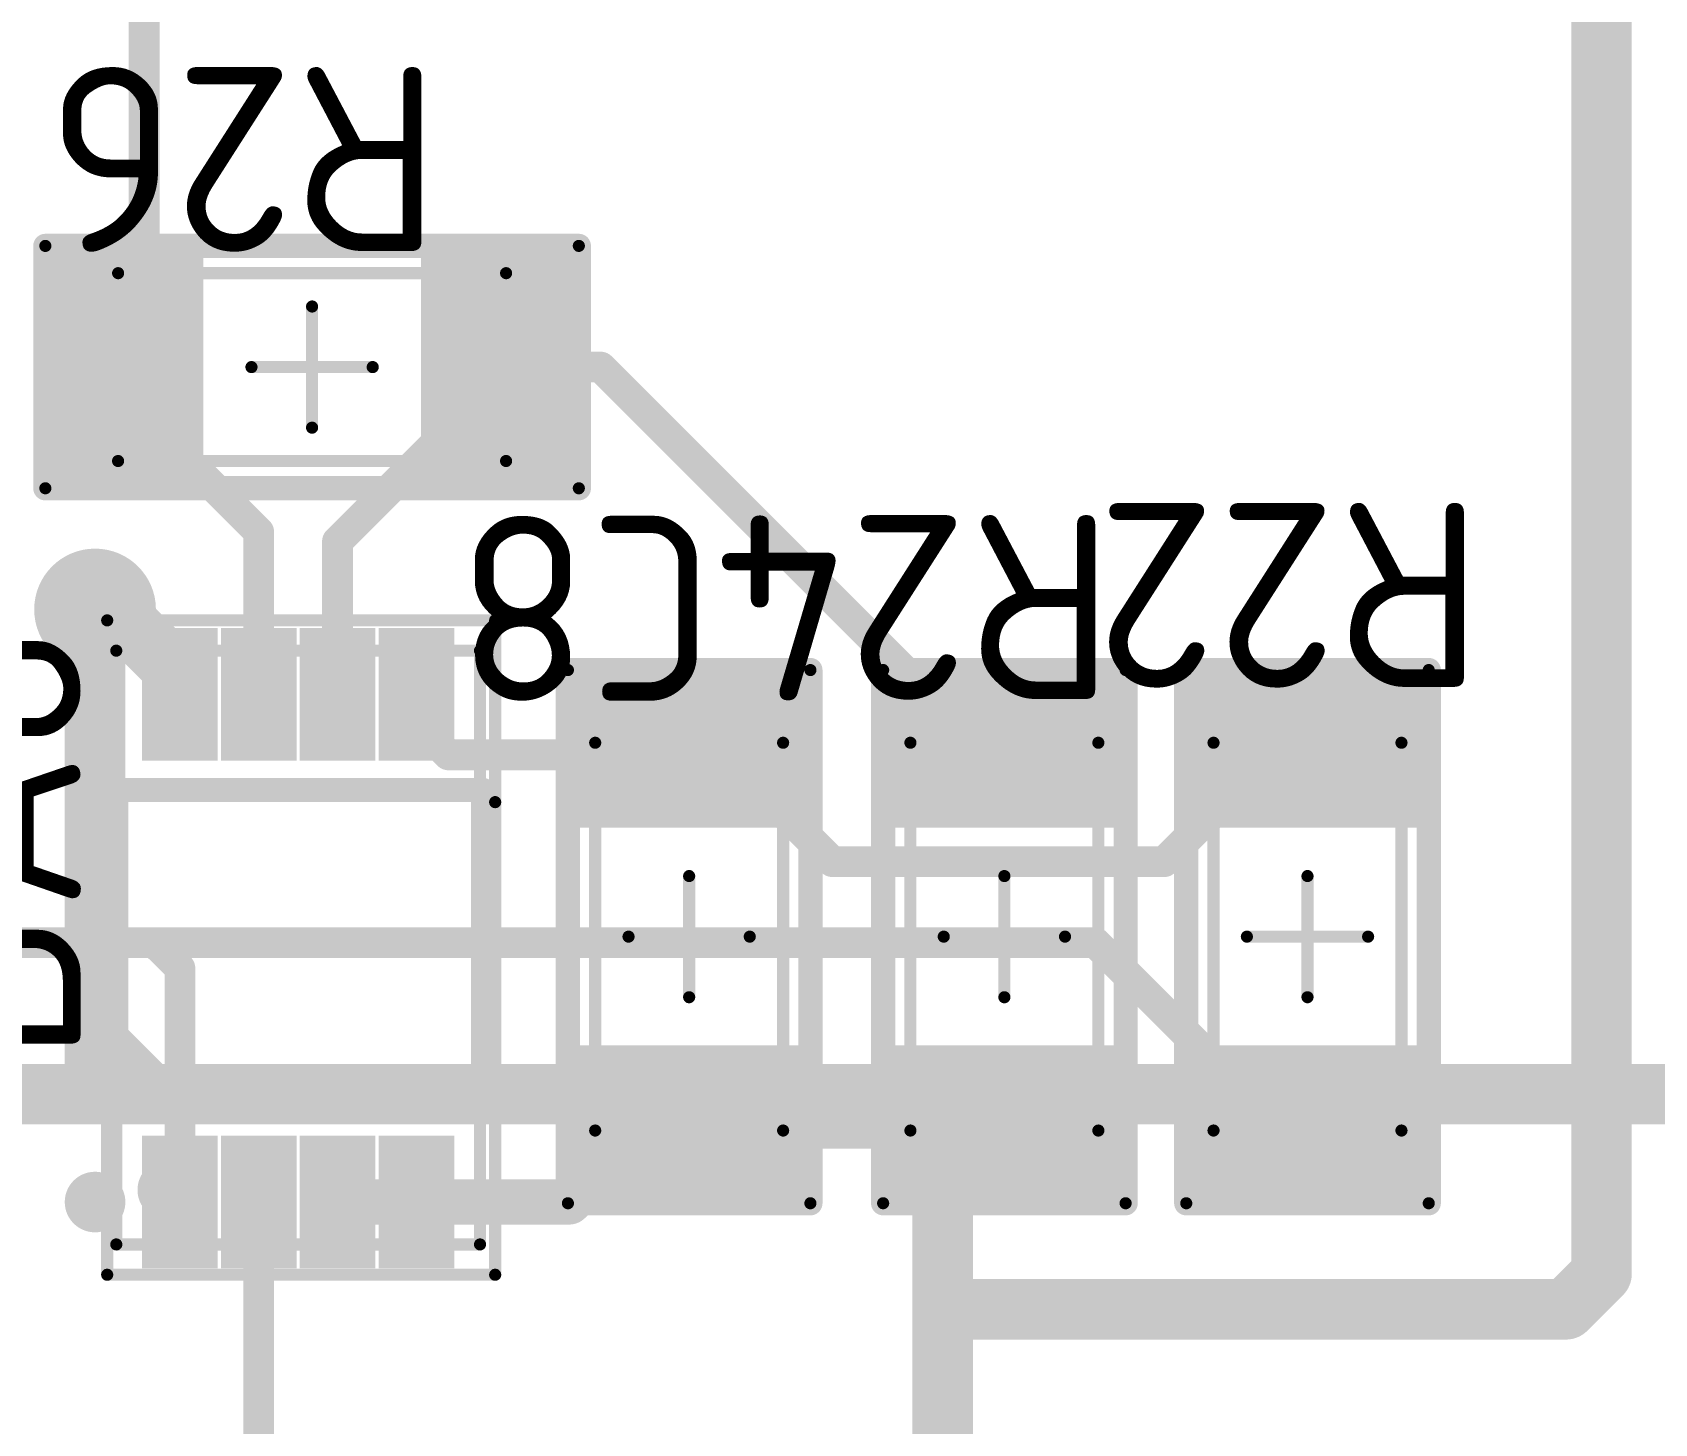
# Model space of a CAD drawing. Header units: inches. Extents: x 0 to 220, y -79 to 15.
# Drawn here: x 128.18 to 141.56, y -34.42 to -22.94 of the extents above; entities that cross this region are included whole.
import ezdxf

# ---------------------------------------------------------------- set-up
doc = ezdxf.new("R2010")
doc.units = ezdxf.units.IN
for name, color, linetype in [('Bottom Layer- Bottom', 5, 'Continuous'), ('Bottom Solder- Bot Mask', 6, 'Continuous'), ('Mechanical 1- Top Assy', 6, 'Continuous'), ('Mechanical 13', 56, 'Continuous'), ('Mechanical 15', 56, 'Continuous'), ('Top Layer- Top', 1, 'Continuous'), ('Top Overlay- Top Silk', 2, 'Continuous'), ('Top Paste- Top Paste', 8, 'Continuous'), ('Top Solder- Top Mask', 216, 'Continuous')]:
    doc.layers.add(name, color=color, linetype=linetype)
doc.styles.add('GOST type B', font='', dxfattribs={"height": 0.2})
doc.styles.get('GOST type B').set_extended_font_data('GOST type B')

# ---------------------------------------------------------------- blocks, each defined once
blk = doc.blocks.new('1206_28')
at = {"layer": 'Top Layer- Top'}
for points in [[(-2, -0.8), (-2, 0.8), (-1, 0.8), (-1, -0.8)], [(1, -0.8), (1, 0.8), (2, 0.8), (2, -0.8)]]:
    blk.add_hatch(color=7, dxfattribs=at).paths.add_polyline_path(points)
at = {"layer": 'Top Paste- Top Paste'}
for points in [[(-2, -0.8), (-2, 0.8), (-1, 0.8), (-1, -0.8)], [(1, -0.8), (1, 0.8), (2, 0.8), (2, -0.8)]]:
    blk.add_hatch(color=7, dxfattribs=at).paths.add_polyline_path(points)
at = {"layer": 'Top Solder- Top Mask'}
for points in [[(-2.102, -0.902), (-2.102, 0.902), (-0.898, 0.902), (-0.898, -0.902)], [(0.898, -0.902), (0.898, 0.902), (2.102, 0.902), (2.102, -0.902)]]:
    blk.add_hatch(color=7, dxfattribs=at).paths.add_polyline_path(points)
at = {"layer": 'Mechanical 13'}
for points in [[(-1.6, 0.775, 0.1, 0.1, 0), (-1.6, -0.775, 0.1, 0.1, 0)], [(1.6, 0.775, 0.1, 0.1, 0), (-1.6, 0.775, 0.1, 0.1, 0)], [(1.6, 0.775, 0.1, 0.1, 0), (1.6, -0.775, 0.1, 0.1, 0)], [(1.6, -0.775, 0.1, 0.1, 0), (-1.6, -0.775, 0.1, 0.1, 0)]]:
    blk.add_lwpolyline(points, format="xyseb", dxfattribs=at)
for points in [[(-1.625, 0.775, 0.05, 0.05, 1), (-1.575, 0.775, 0.05, 0.05, 1)], [(-1.625, 0.775, 0.05, 0.05, 1), (-1.575, 0.775, 0.05, 0.05, 1)], [(1.575, 0.775, 0.05, 0.05, 1), (1.625, 0.775, 0.05, 0.05, 1)], [(1.575, 0.775, 0.05, 0.05, 1), (1.625, 0.775, 0.05, 0.05, 1)], [(-1.625, -0.775, 0.05, 0.05, 1), (-1.575, -0.775, 0.05, 0.05, 1)], [(-1.625, -0.775, 0.05, 0.05, 1), (-1.575, -0.775, 0.05, 0.05, 1)], [(1.575, -0.775, 0.05, 0.05, 1), (1.625, -0.775, 0.05, 0.05, 1)], [(1.575, -0.775, 0.05, 0.05, 1), (1.625, -0.775, 0.05, 0.05, 1)]]:
    blk.add_lwpolyline(points, format="xyseb", close=True, dxfattribs=at)
at = {"layer": 'Mechanical 15'}
for points in [[(2.2, 1, 0.1, 0.1, 0), (-2.2, 1, 0.1, 0.1, 0)], [(-2.2, 1, 0.1, 0.1, 0), (-2.2, -1, 0.1, 0.1, 0)], [(2.2, 1, 0.1, 0.1, 0), (2.2, -1, 0.1, 0.1, 0)], [(0, 0.5, 0.1, 0.1, 0), (0, -0.5, 0.1, 0.1, 0)], [(0.5, 0, 0.1, 0.1, 0), (-0.5, 0, 0.1, 0.1, 0)], [(2.2, -1, 0.1, 0.1, 0), (-2.2, -1, 0.1, 0.1, 0)]]:
    blk.add_lwpolyline(points, format="xyseb", dxfattribs=at)
for points in [[(-2.225, 1, 0.05, 0.05, 1), (-2.175, 1, 0.05, 0.05, 1)], [(-2.225, 1, 0.05, 0.05, 1), (-2.175, 1, 0.05, 0.05, 1)], [(2.175, 1, 0.05, 0.05, 1), (2.225, 1, 0.05, 0.05, 1)], [(2.175, 1, 0.05, 0.05, 1), (2.225, 1, 0.05, 0.05, 1)], [(-0.025, 0.5, 0.05, 0.05, 1), (0.025, 0.5, 0.05, 0.05, 1)], [(-0.525, 0, 0.05, 0.05, 1), (-0.475, 0, 0.05, 0.05, 1)], [(0.475, 0, 0.05, 0.05, 1), (0.525, 0, 0.05, 0.05, 1)], [(-0.025, -0.5, 0.05, 0.05, 1), (0.025, -0.5, 0.05, 0.05, 1)], [(-2.225, -1, 0.05, 0.05, 1), (-2.175, -1, 0.05, 0.05, 1)], [(-2.225, -1, 0.05, 0.05, 1), (-2.175, -1, 0.05, 0.05, 1)], [(2.175, -1, 0.05, 0.05, 1), (2.225, -1, 0.05, 0.05, 1)], [(2.175, -1, 0.05, 0.05, 1), (2.225, -1, 0.05, 0.05, 1)]]:
    blk.add_lwpolyline(points, format="xyseb", close=True, dxfattribs=at)
at = {"layer": 'Top Overlay- Top Silk'}
for points in [[(-2.2, 1, 0.2, 0.2, 0), (-2.2, -1, 0.2, 0.2, 0)], [(2.2, 1, 0.2, 0.2, 0), (-2.2, 1, 0.2, 0.2, 0)], [(2.2, 1, 0.2, 0.2, 0), (2.2, -1, 0.2, 0.2, 0)], [(2.2, -1, 0.2, 0.2, 0), (-2.2, -1, 0.2, 0.2, 0)]]:
    blk.add_lwpolyline(points, format="xyseb", dxfattribs=at)
for points in [[(-2.25, 1, 0.1, 0.1, 1), (-2.15, 1, 0.1, 0.1, 1)], [(-2.25, 1, 0.1, 0.1, 1), (-2.15, 1, 0.1, 0.1, 1)], [(2.15, 1, 0.1, 0.1, 1), (2.25, 1, 0.1, 0.1, 1)], [(2.15, 1, 0.1, 0.1, 1), (2.25, 1, 0.1, 0.1, 1)], [(-2.25, -1, 0.1, 0.1, 1), (-2.15, -1, 0.1, 0.1, 1)], [(-2.25, -1, 0.1, 0.1, 1), (-2.15, -1, 0.1, 0.1, 1)], [(2.15, -1, 0.1, 0.1, 1), (2.25, -1, 0.1, 0.1, 1)], [(2.15, -1, 0.1, 0.1, 1), (2.25, -1, 0.1, 0.1, 1)]]:
    blk.add_lwpolyline(points, format="xyseb", close=True, dxfattribs=at)
blk = doc.blocks.new('1206_30')
at = {"layer": 'Top Layer- Top'}
for points in [[(-2, -0.8), (-2, 0.8), (-1, 0.8), (-1, -0.8)], [(1, -0.8), (1, 0.8), (2, 0.8), (2, -0.8)]]:
    blk.add_hatch(color=7, dxfattribs=at).paths.add_polyline_path(points)
at = {"layer": 'Top Paste- Top Paste'}
for points in [[(-2, -0.8), (-2, 0.8), (-1, 0.8), (-1, -0.8)], [(1, -0.8), (1, 0.8), (2, 0.8), (2, -0.8)]]:
    blk.add_hatch(color=7, dxfattribs=at).paths.add_polyline_path(points)
at = {"layer": 'Top Solder- Top Mask'}
for points in [[(-2.102, -0.902), (-2.102, 0.902), (-0.898, 0.902), (-0.898, -0.902)], [(0.898, -0.902), (0.898, 0.902), (2.102, 0.902), (2.102, -0.902)]]:
    blk.add_hatch(color=7, dxfattribs=at).paths.add_polyline_path(points)
at = {"layer": 'Mechanical 13'}
for points in [[(-1.6, 0.775, 0.1, 0.1, 0), (-1.6, -0.775, 0.1, 0.1, 0)], [(-1.6, 0.775, 0.1, 0.1, 0), (1.6, 0.775, 0.1, 0.1, 0)], [(1.6, 0.775, 0.1, 0.1, 0), (1.6, -0.775, 0.1, 0.1, 0)], [(-1.6, -0.775, 0.1, 0.1, 0), (1.6, -0.775, 0.1, 0.1, 0)]]:
    blk.add_lwpolyline(points, format="xyseb", dxfattribs=at)
for points in [[(-1.625, 0.775, 0.05, 0.05, 1), (-1.575, 0.775, 0.05, 0.05, 1)], [(-1.625, 0.775, 0.05, 0.05, 1), (-1.575, 0.775, 0.05, 0.05, 1)], [(1.575, 0.775, 0.05, 0.05, 1), (1.625, 0.775, 0.05, 0.05, 1)], [(1.575, 0.775, 0.05, 0.05, 1), (1.625, 0.775, 0.05, 0.05, 1)], [(-1.625, -0.775, 0.05, 0.05, 1), (-1.575, -0.775, 0.05, 0.05, 1)], [(-1.625, -0.775, 0.05, 0.05, 1), (-1.575, -0.775, 0.05, 0.05, 1)], [(1.575, -0.775, 0.05, 0.05, 1), (1.625, -0.775, 0.05, 0.05, 1)], [(1.575, -0.775, 0.05, 0.05, 1), (1.625, -0.775, 0.05, 0.05, 1)]]:
    blk.add_lwpolyline(points, format="xyseb", close=True, dxfattribs=at)
at = {"layer": 'Mechanical 15'}
for points in [[(-2.2, 1, 0.1, 0.1, 0), (2.2, 1, 0.1, 0.1, 0)], [(-2.2, 1, 0.1, 0.1, 0), (-2.2, -1, 0.1, 0.1, 0)], [(2.2, 1, 0.1, 0.1, 0), (2.2, -1, 0.1, 0.1, 0)], [(0, 0.5, 0.1, 0.1, 0), (0, -0.5, 0.1, 0.1, 0)], [(-0.5, 0, 0.1, 0.1, 0), (0.5, 0, 0.1, 0.1, 0)], [(-2.2, -1, 0.1, 0.1, 0), (2.2, -1, 0.1, 0.1, 0)]]:
    blk.add_lwpolyline(points, format="xyseb", dxfattribs=at)
for points in [[(-2.225, 1, 0.05, 0.05, 1), (-2.175, 1, 0.05, 0.05, 1)], [(-2.225, 1, 0.05, 0.05, 1), (-2.175, 1, 0.05, 0.05, 1)], [(2.175, 1, 0.05, 0.05, 1), (2.225, 1, 0.05, 0.05, 1)], [(2.175, 1, 0.05, 0.05, 1), (2.225, 1, 0.05, 0.05, 1)], [(-0.025, 0.5, 0.05, 0.05, 1), (0.025, 0.5, 0.05, 0.05, 1)], [(-0.525, 0, 0.05, 0.05, 1), (-0.475, 0, 0.05, 0.05, 1)], [(0.475, 0, 0.05, 0.05, 1), (0.525, 0, 0.05, 0.05, 1)], [(-0.025, -0.5, 0.05, 0.05, 1), (0.025, -0.5, 0.05, 0.05, 1)], [(-2.225, -1, 0.05, 0.05, 1), (-2.175, -1, 0.05, 0.05, 1)], [(-2.225, -1, 0.05, 0.05, 1), (-2.175, -1, 0.05, 0.05, 1)], [(2.175, -1, 0.05, 0.05, 1), (2.225, -1, 0.05, 0.05, 1)], [(2.175, -1, 0.05, 0.05, 1), (2.225, -1, 0.05, 0.05, 1)]]:
    blk.add_lwpolyline(points, format="xyseb", close=True, dxfattribs=at)
at = {"layer": 'Top Overlay- Top Silk'}
for points in [[(-2.2, 1, 0.2, 0.2, 0), (2.2, 1, 0.2, 0.2, 0)], [(-2.2, 1, 0.2, 0.2, 0), (-2.2, -1, 0.2, 0.2, 0)], [(2.2, 1, 0.2, 0.2, 0), (2.2, -1, 0.2, 0.2, 0)], [(-2.2, -1, 0.2, 0.2, 0), (2.2, -1, 0.2, 0.2, 0)]]:
    blk.add_lwpolyline(points, format="xyseb", dxfattribs=at)
for points in [[(-2.25, 1, 0.1, 0.1, 1), (-2.15, 1, 0.1, 0.1, 1)], [(-2.25, 1, 0.1, 0.1, 1), (-2.15, 1, 0.1, 0.1, 1)], [(2.15, 1, 0.1, 0.1, 1), (2.25, 1, 0.1, 0.1, 1)], [(2.15, 1, 0.1, 0.1, 1), (2.25, 1, 0.1, 0.1, 1)], [(-2.25, -1, 0.1, 0.1, 1), (-2.15, -1, 0.1, 0.1, 1)], [(-2.25, -1, 0.1, 0.1, 1), (-2.15, -1, 0.1, 0.1, 1)], [(2.15, -1, 0.1, 0.1, 1), (2.25, -1, 0.1, 0.1, 1)], [(2.15, -1, 0.1, 0.1, 1), (2.25, -1, 0.1, 0.1, 1)]]:
    blk.add_lwpolyline(points, format="xyseb", close=True, dxfattribs=at)
blk = doc.blocks.new('1206_32')
at = {"layer": 'Top Layer- Top'}
for points in [[(-2, -0.8), (-2, 0.8), (-1, 0.8), (-1, -0.8)], [(1, -0.8), (1, 0.8), (2, 0.8), (2, -0.8)]]:
    blk.add_hatch(color=7, dxfattribs=at).paths.add_polyline_path(points)
at = {"layer": 'Top Paste- Top Paste'}
for points in [[(-2, -0.8), (-2, 0.8), (-1, 0.8), (-1, -0.8)], [(1, -0.8), (1, 0.8), (2, 0.8), (2, -0.8)]]:
    blk.add_hatch(color=7, dxfattribs=at).paths.add_polyline_path(points)
at = {"layer": 'Top Solder- Top Mask'}
for points in [[(-2.102, -0.902), (-2.102, 0.902), (-0.898, 0.902), (-0.898, -0.902)], [(0.898, -0.902), (0.898, 0.902), (2.102, 0.902), (2.102, -0.902)]]:
    blk.add_hatch(color=7, dxfattribs=at).paths.add_polyline_path(points)
at = {"layer": 'Mechanical 13'}
for points in [[(-1.6, 0.775, 0.1, 0.1, 0), (-1.6, -0.775, 0.1, 0.1, 0)], [(-1.6, 0.775, 0.1, 0.1, 0), (1.6, 0.775, 0.1, 0.1, 0)], [(1.6, 0.775, 0.1, 0.1, 0), (1.6, -0.775, 0.1, 0.1, 0)], [(-1.6, -0.775, 0.1, 0.1, 0), (1.6, -0.775, 0.1, 0.1, 0)]]:
    blk.add_lwpolyline(points, format="xyseb", dxfattribs=at)
for points in [[(-1.625, 0.775, 0.05, 0.05, 1), (-1.575, 0.775, 0.05, 0.05, 1)], [(-1.625, 0.775, 0.05, 0.05, 1), (-1.575, 0.775, 0.05, 0.05, 1)], [(1.575, 0.775, 0.05, 0.05, 1), (1.625, 0.775, 0.05, 0.05, 1)], [(1.575, 0.775, 0.05, 0.05, 1), (1.625, 0.775, 0.05, 0.05, 1)], [(-1.625, -0.775, 0.05, 0.05, 1), (-1.575, -0.775, 0.05, 0.05, 1)], [(-1.625, -0.775, 0.05, 0.05, 1), (-1.575, -0.775, 0.05, 0.05, 1)], [(1.575, -0.775, 0.05, 0.05, 1), (1.625, -0.775, 0.05, 0.05, 1)], [(1.575, -0.775, 0.05, 0.05, 1), (1.625, -0.775, 0.05, 0.05, 1)]]:
    blk.add_lwpolyline(points, format="xyseb", close=True, dxfattribs=at)
at = {"layer": 'Mechanical 15'}
for points in [[(-2.2, 1, 0.1, 0.1, 0), (2.2, 1, 0.1, 0.1, 0)], [(-2.2, 1, 0.1, 0.1, 0), (-2.2, -1, 0.1, 0.1, 0)], [(2.2, 1, 0.1, 0.1, 0), (2.2, -1, 0.1, 0.1, 0)], [(0, 0.5, 0.1, 0.1, 0), (0, -0.5, 0.1, 0.1, 0)], [(-0.5, 0, 0.1, 0.1, 0), (0.5, 0, 0.1, 0.1, 0)], [(-2.2, -1, 0.1, 0.1, 0), (2.2, -1, 0.1, 0.1, 0)]]:
    blk.add_lwpolyline(points, format="xyseb", dxfattribs=at)
for points in [[(-2.225, 1, 0.05, 0.05, 1), (-2.175, 1, 0.05, 0.05, 1)], [(-2.225, 1, 0.05, 0.05, 1), (-2.175, 1, 0.05, 0.05, 1)], [(2.175, 1, 0.05, 0.05, 1), (2.225, 1, 0.05, 0.05, 1)], [(2.175, 1, 0.05, 0.05, 1), (2.225, 1, 0.05, 0.05, 1)], [(-0.025, 0.5, 0.05, 0.05, 1), (0.025, 0.5, 0.05, 0.05, 1)], [(-0.525, 0, 0.05, 0.05, 1), (-0.475, 0, 0.05, 0.05, 1)], [(0.475, 0, 0.05, 0.05, 1), (0.525, 0, 0.05, 0.05, 1)], [(-0.025, -0.5, 0.05, 0.05, 1), (0.025, -0.5, 0.05, 0.05, 1)], [(-2.225, -1, 0.05, 0.05, 1), (-2.175, -1, 0.05, 0.05, 1)], [(-2.225, -1, 0.05, 0.05, 1), (-2.175, -1, 0.05, 0.05, 1)], [(2.175, -1, 0.05, 0.05, 1), (2.225, -1, 0.05, 0.05, 1)], [(2.175, -1, 0.05, 0.05, 1), (2.225, -1, 0.05, 0.05, 1)]]:
    blk.add_lwpolyline(points, format="xyseb", close=True, dxfattribs=at)
at = {"layer": 'Top Overlay- Top Silk'}
for points in [[(-2.2, 1, 0.2, 0.2, 0), (-2.2, -1, 0.2, 0.2, 0)], [(-2.2, 1, 0.2, 0.2, 0), (2.2, 1, 0.2, 0.2, 0)], [(2.2, 1, 0.2, 0.2, 0), (2.2, -1, 0.2, 0.2, 0)], [(-2.2, -1, 0.2, 0.2, 0), (2.2, -1, 0.2, 0.2, 0)]]:
    blk.add_lwpolyline(points, format="xyseb", dxfattribs=at)
for points in [[(-2.25, 1, 0.1, 0.1, 1), (-2.15, 1, 0.1, 0.1, 1)], [(-2.25, 1, 0.1, 0.1, 1), (-2.15, 1, 0.1, 0.1, 1)], [(2.15, 1, 0.1, 0.1, 1), (2.25, 1, 0.1, 0.1, 1)], [(2.15, 1, 0.1, 0.1, 1), (2.25, 1, 0.1, 0.1, 1)], [(-2.25, -1, 0.1, 0.1, 1), (-2.15, -1, 0.1, 0.1, 1)], [(-2.25, -1, 0.1, 0.1, 1), (-2.15, -1, 0.1, 0.1, 1)], [(2.15, -1, 0.1, 0.1, 1), (2.25, -1, 0.1, 0.1, 1)], [(2.15, -1, 0.1, 0.1, 1), (2.25, -1, 0.1, 0.1, 1)]]:
    blk.add_lwpolyline(points, format="xyseb", close=True, dxfattribs=at)
blk = doc.blocks.new('8_MSOP_43')
at = {"layer": 'Mechanical 1- Top Assy'}
h = blk.add_hatch(color=7, dxfattribs=at)
edge = h.paths.add_edge_path()
edge.add_arc((-0.1, 0.1), 0.25, 0, 360)
at = {"layer": 'Top Layer- Top'}
for points in [[(-0.21, 3.745), (-0.21, 4.635), (0.21, 4.635), (0.21, 3.745)], [(0.44, 3.745), (0.44, 4.635), (0.86, 4.635), (0.86, 3.745)], [(1.09, 3.745), (1.09, 4.635), (1.51, 4.635), (1.51, 3.745)], [(1.74, 3.745), (1.74, 4.635), (2.16, 4.635), (2.16, 3.745)], [(-0.21, -0.445), (-0.21, 0.445), (0.21, 0.445), (0.21, -0.445)], [(0.44, -0.445), (0.44, 0.445), (0.86, 0.445), (0.86, -0.445)], [(1.09, -0.445), (1.09, 0.445), (1.51, 0.445), (1.51, -0.445)], [(1.74, -0.445), (1.74, 0.445), (2.16, 0.445), (2.16, -0.445)]]:
    blk.add_hatch(color=7, dxfattribs=at).paths.add_polyline_path(points)
at = {"layer": 'Top Overlay- Top Silk'}
blk.add_hatch(color=2, dxfattribs=at).paths.add_polyline_path([(-0.525, 0.8), (0.195, 0.8), (-0.525, 1.52)])
h = blk.add_hatch(color=7, dxfattribs=at)
edge = h.paths.add_edge_path()
edge.add_arc((-0.7, 0), 0.25, 0, 360)
at = {"layer": 'Top Paste- Top Paste'}
for points in [[(-0.21, 3.745), (-0.21, 4.635), (0.21, 4.635), (0.21, 3.745)], [(0.44, 3.745), (0.44, 4.635), (0.86, 4.635), (0.86, 3.745)], [(1.09, 3.745), (1.09, 4.635), (1.51, 4.635), (1.51, 3.745)], [(1.74, 3.745), (1.74, 4.635), (2.16, 4.635), (2.16, 3.745)], [(-0.21, -0.445), (-0.21, 0.445), (0.21, 0.445), (0.21, -0.445)], [(0.44, -0.445), (0.44, 0.445), (0.86, 0.445), (0.86, -0.445)], [(1.09, -0.445), (1.09, 0.445), (1.51, 0.445), (1.51, -0.445)], [(1.74, -0.445), (1.74, 0.445), (2.16, 0.445), (2.16, -0.445)]]:
    blk.add_hatch(color=7, dxfattribs=at).paths.add_polyline_path(points)
at = {"layer": 'Top Solder- Top Mask'}
for points in [[(-0.312, 3.643), (-0.312, 4.737), (0.312, 4.737), (0.312, 3.643)], [(0.338, 3.643), (0.338, 4.737), (0.962, 4.737), (0.962, 3.643)], [(0.988, 3.643), (0.988, 4.737), (1.612, 4.737), (1.612, 3.643)], [(1.638, 3.643), (1.638, 4.737), (2.262, 4.737), (2.262, 3.643)], [(-0.312, -0.547), (-0.312, 0.547), (0.312, 0.547), (0.312, -0.547)], [(0.338, -0.547), (0.338, 0.547), (0.962, 0.547), (0.962, -0.547)], [(0.988, -0.547), (0.988, 0.547), (1.612, 0.547), (1.612, -0.547)], [(1.638, -0.547), (1.638, 0.547), (2.262, 0.547), (2.262, -0.547)]]:
    blk.add_hatch(color=7, dxfattribs=at).paths.add_polyline_path(points)
at = {"layer": 'Mechanical 1- Top Assy'}
for points in [[(-0.525, -0.35, 0.1, 0.1, 0), (-0.525, 4.55, 0.1, 0.1, 0)], [(-0.525, 4.55, 0.1, 0.1, 0), (2.475, 4.55, 0.1, 0.1, 0)], [(2.475, -0.35, 0.1, 0.1, 0), (2.475, 4.55, 0.1, 0.1, 0)], [(-0.525, -0.35, 0.1, 0.1, 0), (2.475, -0.35, 0.1, 0.1, 0)]]:
    blk.add_lwpolyline(points, format="xyseb", dxfattribs=at)
for points in [[(-0.55, 4.55, 0.05, 0.05, 1), (-0.5, 4.55, 0.05, 0.05, 1)], [(-0.55, 4.55, 0.05, 0.05, 1), (-0.5, 4.55, 0.05, 0.05, 1)], [(2.45, 4.55, 0.05, 0.05, 1), (2.5, 4.55, 0.05, 0.05, 1)], [(2.45, 4.55, 0.05, 0.05, 1), (2.5, 4.55, 0.05, 0.05, 1)], [(-0.55, -0.35, 0.05, 0.05, 1), (-0.5, -0.35, 0.05, 0.05, 1)], [(-0.55, -0.35, 0.05, 0.05, 1), (-0.5, -0.35, 0.05, 0.05, 1)], [(2.45, -0.35, 0.05, 0.05, 1), (2.5, -0.35, 0.05, 0.05, 1)], [(2.45, -0.35, 0.05, 0.05, 1), (2.5, -0.35, 0.05, 0.05, 1)]]:
    blk.add_lwpolyline(points, format="xyseb", close=True, dxfattribs=at)
at = {"layer": 'Mechanical 15'}
for points in [[(-0.6, 4.8, 0.1, 0.1, 0), (2.6, 4.8, 0.1, 0.1, 0)], [(-0.6, -0.6, 0.1, 0.1, 0), (-0.6, 4.8, 0.1, 0.1, 0)], [(2.6, 3.3, 0.1, 0.1, 0), (2.6, 4.8, 0.1, 0.1, 0)], [(2.6, -0.6, 0.1, 0.1, 0), (2.6, 3.3, 0.1, 0.1, 0)], [(-0.6, -0.6, 0.1, 0.1, 0), (2.6, -0.6, 0.1, 0.1, 0)]]:
    blk.add_lwpolyline(points, format="xyseb", dxfattribs=at)
for points in [[(-0.625, 4.8, 0.05, 0.05, 1), (-0.575, 4.8, 0.05, 0.05, 1)], [(-0.625, 4.8, 0.05, 0.05, 1), (-0.575, 4.8, 0.05, 0.05, 1)], [(2.575, 4.8, 0.05, 0.05, 1), (2.625, 4.8, 0.05, 0.05, 1)], [(2.575, 4.8, 0.05, 0.05, 1), (2.625, 4.8, 0.05, 0.05, 1)], [(2.575, 3.3, 0.05, 0.05, 1), (2.625, 3.3, 0.05, 0.05, 1)], [(2.575, 3.3, 0.05, 0.05, 1), (2.625, 3.3, 0.05, 0.05, 1)], [(-0.625, -0.6, 0.05, 0.05, 1), (-0.575, -0.6, 0.05, 0.05, 1)], [(-0.625, -0.6, 0.05, 0.05, 1), (-0.575, -0.6, 0.05, 0.05, 1)], [(2.575, -0.6, 0.05, 0.05, 1), (2.625, -0.6, 0.05, 0.05, 1)], [(2.575, -0.6, 0.05, 0.05, 1), (2.625, -0.6, 0.05, 0.05, 1)]]:
    blk.add_lwpolyline(points, format="xyseb", close=True, dxfattribs=at)
at = {"layer": 'Top Overlay- Top Silk'}
for points in [[(-0.525, 0.8, 0.2, 0.2, 0), (-0.525, 3.4, 0.2, 0.2, 0)], [(-0.525, 3.4, 0.2, 0.2, 0), (2.5, 3.4, 0.2, 0.2, 0)], [(2.5, 0.8, 0.2, 0.2, 0), (2.5, 3.4, 0.2, 0.2, 0)], [(-0.525, 0.8, 0.2, 0.2, 0), (2.5, 0.8, 0.2, 0.2, 0)]]:
    blk.add_lwpolyline(points, format="xyseb", dxfattribs=at)
for points in [[(-0.575, 3.4, 0.1, 0.1, 1), (-0.475, 3.4, 0.1, 0.1, 1)], [(-0.575, 3.4, 0.1, 0.1, 1), (-0.475, 3.4, 0.1, 0.1, 1)], [(2.45, 3.4, 0.1, 0.1, 1), (2.55, 3.4, 0.1, 0.1, 1)], [(2.45, 3.4, 0.1, 0.1, 1), (2.55, 3.4, 0.1, 0.1, 1)], [(-0.575, 0.8, 0.1, 0.1, 1), (-0.475, 0.8, 0.1, 0.1, 1)], [(-0.575, 0.8, 0.1, 0.1, 1), (-0.475, 0.8, 0.1, 0.1, 1)], [(2.45, 0.8, 0.1, 0.1, 1), (2.55, 0.8, 0.1, 0.1, 1)], [(2.45, 0.8, 0.1, 0.1, 1), (2.55, 0.8, 0.1, 0.1, 1)]]:
    blk.add_lwpolyline(points, format="xyseb", close=True, dxfattribs=at)
blk = doc.blocks.new('CAP__1206_50')
at = {"layer": 'Top Layer- Top'}
for points in [[(-2, -0.8), (-2, 0.8), (-1, 0.8), (-1, -0.8)], [(1, -0.8), (1, 0.8), (2, 0.8), (2, -0.8)]]:
    blk.add_hatch(color=7, dxfattribs=at).paths.add_polyline_path(points)
at = {"layer": 'Top Paste- Top Paste'}
for points in [[(-2, -0.8), (-2, 0.8), (-1, 0.8), (-1, -0.8)], [(1, -0.8), (1, 0.8), (2, 0.8), (2, -0.8)]]:
    blk.add_hatch(color=7, dxfattribs=at).paths.add_polyline_path(points)
at = {"layer": 'Top Solder- Top Mask'}
for points in [[(-2.102, -0.902), (-2.102, 0.902), (-0.898, 0.902), (-0.898, -0.902)], [(0.898, -0.902), (0.898, 0.902), (2.102, 0.902), (2.102, -0.902)]]:
    blk.add_hatch(color=7, dxfattribs=at).paths.add_polyline_path(points)
at = {"layer": 'Mechanical 13'}
for points in [[(-1.6, 0.775, 0.1, 0.1, 0), (1.6, 0.775, 0.1, 0.1, 0)], [(-1.6, 0.775, 0.1, 0.1, 0), (-1.6, -0.775, 0.1, 0.1, 0)], [(1.6, 0.775, 0.1, 0.1, 0), (1.6, -0.775, 0.1, 0.1, 0)], [(-1.6, -0.775, 0.1, 0.1, 0), (1.6, -0.775, 0.1, 0.1, 0)]]:
    blk.add_lwpolyline(points, format="xyseb", dxfattribs=at)
for points in [[(-1.625, 0.775, 0.05, 0.05, 1), (-1.575, 0.775, 0.05, 0.05, 1)], [(-1.625, 0.775, 0.05, 0.05, 1), (-1.575, 0.775, 0.05, 0.05, 1)], [(1.575, 0.775, 0.05, 0.05, 1), (1.625, 0.775, 0.05, 0.05, 1)], [(1.575, 0.775, 0.05, 0.05, 1), (1.625, 0.775, 0.05, 0.05, 1)], [(-1.625, -0.775, 0.05, 0.05, 1), (-1.575, -0.775, 0.05, 0.05, 1)], [(-1.625, -0.775, 0.05, 0.05, 1), (-1.575, -0.775, 0.05, 0.05, 1)], [(1.575, -0.775, 0.05, 0.05, 1), (1.625, -0.775, 0.05, 0.05, 1)], [(1.575, -0.775, 0.05, 0.05, 1), (1.625, -0.775, 0.05, 0.05, 1)]]:
    blk.add_lwpolyline(points, format="xyseb", close=True, dxfattribs=at)
at = {"layer": 'Mechanical 15'}
for points in [[(-2.2, 1, 0.1, 0.1, 0), (-2.2, -1, 0.1, 0.1, 0)], [(-2.2, 1, 0.1, 0.1, 0), (2.2, 1, 0.1, 0.1, 0)], [(2.2, 1, 0.1, 0.1, 0), (2.2, -1, 0.1, 0.1, 0)], [(0, 0.5, 0.1, 0.1, 0), (0, -0.5, 0.1, 0.1, 0)], [(-0.5, 0, 0.1, 0.1, 0), (0.5, 0, 0.1, 0.1, 0)], [(-2.2, -1, 0.1, 0.1, 0), (2.2, -1, 0.1, 0.1, 0)]]:
    blk.add_lwpolyline(points, format="xyseb", dxfattribs=at)
for points in [[(-2.225, 1, 0.05, 0.05, 1), (-2.175, 1, 0.05, 0.05, 1)], [(-2.225, 1, 0.05, 0.05, 1), (-2.175, 1, 0.05, 0.05, 1)], [(2.175, 1, 0.05, 0.05, 1), (2.225, 1, 0.05, 0.05, 1)], [(2.175, 1, 0.05, 0.05, 1), (2.225, 1, 0.05, 0.05, 1)], [(-0.025, 0.5, 0.05, 0.05, 1), (0.025, 0.5, 0.05, 0.05, 1)], [(-0.525, 0, 0.05, 0.05, 1), (-0.475, 0, 0.05, 0.05, 1)], [(0.475, 0, 0.05, 0.05, 1), (0.525, 0, 0.05, 0.05, 1)], [(-0.025, -0.5, 0.05, 0.05, 1), (0.025, -0.5, 0.05, 0.05, 1)], [(-2.225, -1, 0.05, 0.05, 1), (-2.175, -1, 0.05, 0.05, 1)], [(-2.225, -1, 0.05, 0.05, 1), (-2.175, -1, 0.05, 0.05, 1)], [(2.175, -1, 0.05, 0.05, 1), (2.225, -1, 0.05, 0.05, 1)], [(2.175, -1, 0.05, 0.05, 1), (2.225, -1, 0.05, 0.05, 1)]]:
    blk.add_lwpolyline(points, format="xyseb", close=True, dxfattribs=at)
at = {"layer": 'Top Overlay- Top Silk'}
for points in [[(-2.2, 1, 0.2, 0.2, 0), (-2.2, -1, 0.2, 0.2, 0)], [(-2.2, 1, 0.2, 0.2, 0), (2.2, 1, 0.2, 0.2, 0)], [(2.2, 1, 0.2, 0.2, 0), (2.2, -1, 0.2, 0.2, 0)], [(-2.2, -1, 0.2, 0.2, 0), (2.2, -1, 0.2, 0.2, 0)]]:
    blk.add_lwpolyline(points, format="xyseb", dxfattribs=at)
for points in [[(-2.25, 1, 0.1, 0.1, 1), (-2.15, 1, 0.1, 0.1, 1)], [(-2.25, 1, 0.1, 0.1, 1), (-2.15, 1, 0.1, 0.1, 1)], [(2.15, 1, 0.1, 0.1, 1), (2.25, 1, 0.1, 0.1, 1)], [(2.15, 1, 0.1, 0.1, 1), (2.25, 1, 0.1, 0.1, 1)], [(-2.25, -1, 0.1, 0.1, 1), (-2.15, -1, 0.1, 0.1, 1)], [(-2.25, -1, 0.1, 0.1, 1), (-2.15, -1, 0.1, 0.1, 1)], [(2.15, -1, 0.1, 0.1, 1), (2.25, -1, 0.1, 0.1, 1)], [(2.15, -1, 0.1, 0.1, 1), (2.25, -1, 0.1, 0.1, 1)]]:
    blk.add_lwpolyline(points, format="xyseb", close=True, dxfattribs=at)

msp = doc.modelspace()

# ---------------------------------------------------------------- hatches: boundary and pattern name
at = {"layer": 'Bottom Layer- Bottom'}
h = msp.add_hatch(color=7, dxfattribs=at)
edge = h.paths.add_edge_path()
edge.add_arc((128.7, -27.7), 0.4, 0, 360)
at = {"layer": 'Bottom Solder- Bot Mask'}
h = msp.add_hatch(color=7, dxfattribs=at)
edge = h.paths.add_edge_path()
edge.add_arc((128.7, -27.7), 0.502, 0, 360)
at = {"layer": 'Top Layer- Top'}
h = msp.add_hatch(color=7, dxfattribs=at)
edge = h.paths.add_edge_path()
edge.add_arc((128.7, -27.7), 0.4, 0, 360)
at = {"layer": 'Top Solder- Top Mask'}
h = msp.add_hatch(color=7, dxfattribs=at)
edge = h.paths.add_edge_path()
edge.add_arc((128.7, -27.7), 0.502, 0, 360)

# ---------------------------------------------------------------- linework, layer by layer
at = {"layer": 'Bottom Layer- Bottom'}
for points in [[(128.7, -31.7, 0.5, 0.5, 0), (128.7, -27.7, 0.5, 0.5, 0)], [(86.69, -31.7, 0.5, 0.5, 0), (128.7, -31.7, 0.5, 0.5, 0)], [(128.7, -31.7, 0.5, 0.5, 0), (150.4, -31.7, 0.5, 0.5, 0)]]:
    msp.add_lwpolyline(points, format="xyseb", dxfattribs=at)
for points in [[(128.575, -27.7, 0.25, 0.25, 1), (128.825, -27.7, 0.25, 0.25, 1)], [(128.575, -31.7, 0.25, 0.25, 1), (128.825, -31.7, 0.25, 0.25, 1)], [(128.575, -31.7, 0.25, 0.25, 1), (128.825, -31.7, 0.25, 0.25, 1)], [(128.575, -31.7, 0.25, 0.25, 1), (128.825, -31.7, 0.25, 0.25, 1)]]:
    msp.add_lwpolyline(points, format="xyseb", close=True, dxfattribs=at)
at = {"layer": 'Top Layer- Top'}
for points in [[(129.105, -25.885, 0.254, 0.254, 0), (129.105, -18.812, 0.254, 0.254, 0)], [(141.125, -33.182, 0.5, 0.5, 0), (141.125, -19.125, 0.5, 0.5, 0)], [(128.99, -26, 0.254, 0.254, 0), (128.99, -25.7, 0.254, 0.254, 0)], [(131.99, -26, 0.254, 0.254, 0), (131.99, -25.7, 0.254, 0.254, 0)], [(131.99, -25.7, 0.254, 0.254, 0), (132.871, -25.7, 0.254, 0.254, 0)], [(132.871, -25.7, 0.254, 0.254, 0), (135.527, -28.356, 0.254, 0.254, 0)], [(128.99, -26, 0.254, 0.254, 0), (129.105, -25.885, 0.254, 0.254, 0)], [(128.99, -26, 0.254, 0.254, 0), (128.99, -26, 0.254, 0.254, 0)], [(128.99, -26, 0.254, 0.254, 0), (130.05, -27.06, 0.254, 0.254, 0)], [(131.617, -26.373, 0.254, 0.254, 0), (131.99, -26, 0.254, 0.254, 0)], [(130.7, -27.138, 0.254, 0.254, 0), (131.465, -26.373, 0.254, 0.254, 0)], [(131.465, -26.373, 0.254, 0.254, 0), (131.617, -26.373, 0.254, 0.254, 0)], [(130.05, -28.4, 0.254, 0.254, 0), (130.05, -27.06, 0.254, 0.254, 0)], [(130.7, -28.4, 0.254, 0.254, 0), (130.7, -27.138, 0.254, 0.254, 0)], [(128.7, -27.7, 0.5, 0.5, 0), (128.757, -27.757, 0.5, 0.5, 0)], [(128.757, -27.757, 0.5, 0.5, 0), (128.912, -27.757, 0.5, 0.5, 0)], [(128.912, -27.757, 0.5, 0.5, 0), (129.4, -28.245, 0.5, 0.5, 0)], [(129.4, -28.4, 0.5, 0.5, 0), (129.4, -28.245, 0.5, 0.5, 0)], [(135.527, -28.527, 0.254, 0.254, 0), (135.527, -28.356, 0.254, 0.254, 0)], [(131.35, -28.635, 0.254, 0.254, 0), (131.35, -28.4, 0.254, 0.254, 0)], [(135.527, -28.527, 0.254, 0.254, 0), (135.9, -28.9, 0.254, 0.254, 0)], [(131.35, -28.635, 0.254, 0.254, 0), (131.615, -28.9, 0.254, 0.254, 0)], [(131.615, -28.9, 0.254, 0.254, 0), (133.6, -28.9, 0.254, 0.254, 0)], [(133.6, -28.9, 0.254, 0.254, 0), (133.9, -28.9, 0.254, 0.254, 0)], [(133.9, -28.9, 0.254, 0.254, 0), (134.781, -29.781, 0.254, 0.254, 0)], [(135.9, -28.9, 0.254, 0.254, 0), (136.2, -28.9, 0.254, 0.254, 0)], [(137.519, -29.781, 0.254, 0.254, 0), (138.4, -28.9, 0.254, 0.254, 0)], [(138.4, -28.9, 0.254, 0.254, 0), (138.7, -28.9, 0.254, 0.254, 0)], [(134.781, -29.781, 0.254, 0.254, 0), (137.519, -29.781, 0.254, 0.254, 0)], [(128.05, -30.45, 0.254, 0.254, 0), (129.19, -30.45, 0.254, 0.254, 0)], [(129.19, -30.45, 0.254, 0.254, 0), (129.4, -30.66, 0.254, 0.254, 0)], [(129.19, -30.45, 0.254, 0.254, 0), (136.95, -30.45, 0.254, 0.254, 0)], [(136.95, -30.45, 0.254, 0.254, 0), (138.4, -31.9, 0.254, 0.254, 0)], [(129.4, -32.59, 0.254, 0.254, 0), (129.4, -30.66, 0.254, 0.254, 0)], [(133.6, -31.9, 0.5, 0.5, 0), (135.9, -31.9, 0.5, 0.5, 0)], [(135.69, -32.11, 0.5, 0.5, 0), (135.9, -31.9, 0.5, 0.5, 0)], [(135.9, -31.9, 0.5, 0.5, 0), (136.2, -31.9, 0.5, 0.5, 0)], [(132.61, -32.59, 0.372, 0.372, 0), (133.3, -31.9, 0.372, 0.372, 0)], [(133.3, -31.9, 0.372, 0.372, 0), (133.6, -31.9, 0.372, 0.372, 0)], [(138.4, -31.9, 0.254, 0.254, 0), (138.7, -31.9, 0.254, 0.254, 0)], [(135.69, -33.475, 0.5, 0.5, 0), (135.69, -32.11, 0.5, 0.5, 0)], [(130.05, -36.34, 0.254, 0.254, 0), (130.05, -32.59, 0.254, 0.254, 0)], [(130.7, -32.59, 0.372, 0.372, 0), (131.35, -32.59, 0.372, 0.372, 0)], [(131.35, -32.59, 0.372, 0.372, 0), (132.61, -32.59, 0.372, 0.372, 0)], [(140.832, -33.475, 0.5, 0.5, 0), (141.125, -33.182, 0.5, 0.5, 0)], [(135.69, -33.475, 0.5, 0.5, 0), (140.832, -33.475, 0.5, 0.5, 0)], [(135.69, -43.8, 0.5, 0.5, 0), (135.69, -33.475, 0.5, 0.5, 0)]]:
    msp.add_lwpolyline(points, format="xyseb", dxfattribs=at)
for points in [[(128.926, -25.7, 0.127, 0.127, 1), (129.053, -25.7, 0.127, 0.127, 1)], [(131.926, -25.7, 0.127, 0.127, 1), (132.053, -25.7, 0.127, 0.127, 1)], [(131.926, -25.7, 0.127, 0.127, 1), (132.053, -25.7, 0.127, 0.127, 1)], [(132.807, -25.7, 0.127, 0.127, 1), (132.934, -25.7, 0.127, 0.127, 1)], [(132.807, -25.7, 0.127, 0.127, 1), (132.934, -25.7, 0.127, 0.127, 1)], [(129.041, -25.885, 0.127, 0.127, 1), (129.168, -25.885, 0.127, 0.127, 1)], [(129.041, -25.885, 0.127, 0.127, 1), (129.168, -25.885, 0.127, 0.127, 1)], [(128.926, -26, 0.127, 0.127, 1), (129.053, -26, 0.127, 0.127, 1)], [(128.926, -26, 0.127, 0.127, 1), (129.053, -26, 0.127, 0.127, 1)], [(128.926, -26, 0.127, 0.127, 1), (129.053, -26, 0.127, 0.127, 1)], [(128.926, -26, 0.127, 0.127, 1), (129.053, -26, 0.127, 0.127, 1)], [(128.926, -26, 0.127, 0.127, 1), (129.053, -26, 0.127, 0.127, 1)], [(131.926, -26, 0.127, 0.127, 1), (132.053, -26, 0.127, 0.127, 1)], [(131.926, -26, 0.127, 0.127, 1), (132.053, -26, 0.127, 0.127, 1)], [(131.401, -26.373, 0.127, 0.127, 1), (131.528, -26.373, 0.127, 0.127, 1)], [(131.401, -26.373, 0.127, 0.127, 1), (131.528, -26.373, 0.127, 0.127, 1)], [(131.553, -26.373, 0.127, 0.127, 1), (131.68, -26.373, 0.127, 0.127, 1)], [(131.553, -26.373, 0.127, 0.127, 1), (131.68, -26.373, 0.127, 0.127, 1)], [(129.986, -27.06, 0.127, 0.127, 1), (130.113, -27.06, 0.127, 0.127, 1)], [(129.986, -27.06, 0.127, 0.127, 1), (130.113, -27.06, 0.127, 0.127, 1)], [(130.636, -27.138, 0.127, 0.127, 1), (130.763, -27.138, 0.127, 0.127, 1)], [(130.636, -27.138, 0.127, 0.127, 1), (130.763, -27.138, 0.127, 0.127, 1)], [(128.575, -27.7, 0.25, 0.25, 1), (128.825, -27.7, 0.25, 0.25, 1)], [(128.632, -27.757, 0.25, 0.25, 1), (128.882, -27.757, 0.25, 0.25, 1)], [(128.632, -27.757, 0.25, 0.25, 1), (128.882, -27.757, 0.25, 0.25, 1)], [(128.787, -27.757, 0.25, 0.25, 1), (129.037, -27.757, 0.25, 0.25, 1)], [(128.787, -27.757, 0.25, 0.25, 1), (129.037, -27.757, 0.25, 0.25, 1)], [(129.275, -28.245, 0.25, 0.25, 1), (129.525, -28.245, 0.25, 0.25, 1)], [(129.275, -28.245, 0.25, 0.25, 1), (129.525, -28.245, 0.25, 0.25, 1)], [(129.275, -28.4, 0.25, 0.25, 1), (129.525, -28.4, 0.25, 0.25, 1)], [(135.463, -28.356, 0.127, 0.127, 1), (135.59, -28.356, 0.127, 0.127, 1)], [(135.463, -28.356, 0.127, 0.127, 1), (135.59, -28.356, 0.127, 0.127, 1)], [(129.986, -28.4, 0.127, 0.127, 1), (130.113, -28.4, 0.127, 0.127, 1)], [(130.636, -28.4, 0.127, 0.127, 1), (130.763, -28.4, 0.127, 0.127, 1)], [(131.286, -28.4, 0.127, 0.127, 1), (131.413, -28.4, 0.127, 0.127, 1)], [(135.463, -28.527, 0.127, 0.127, 1), (135.59, -28.527, 0.127, 0.127, 1)], [(135.463, -28.527, 0.127, 0.127, 1), (135.59, -28.527, 0.127, 0.127, 1)], [(131.286, -28.635, 0.127, 0.127, 1), (131.413, -28.635, 0.127, 0.127, 1)], [(131.286, -28.635, 0.127, 0.127, 1), (131.413, -28.635, 0.127, 0.127, 1)], [(131.551, -28.9, 0.127, 0.127, 1), (131.678, -28.9, 0.127, 0.127, 1)], [(131.551, -28.9, 0.127, 0.127, 1), (131.678, -28.9, 0.127, 0.127, 1)], [(133.536, -28.9, 0.127, 0.127, 1), (133.663, -28.9, 0.127, 0.127, 1)], [(133.536, -28.9, 0.127, 0.127, 1), (133.663, -28.9, 0.127, 0.127, 1)], [(133.836, -28.9, 0.127, 0.127, 1), (133.963, -28.9, 0.127, 0.127, 1)], [(133.836, -28.9, 0.127, 0.127, 1), (133.963, -28.9, 0.127, 0.127, 1)], [(135.836, -28.9, 0.127, 0.127, 1), (135.963, -28.9, 0.127, 0.127, 1)], [(135.836, -28.9, 0.127, 0.127, 1), (135.963, -28.9, 0.127, 0.127, 1)], [(136.136, -28.9, 0.127, 0.127, 1), (136.263, -28.9, 0.127, 0.127, 1)], [(138.337, -28.9, 0.127, 0.127, 1), (138.464, -28.9, 0.127, 0.127, 1)], [(138.337, -28.9, 0.127, 0.127, 1), (138.464, -28.9, 0.127, 0.127, 1)], [(138.636, -28.9, 0.127, 0.127, 1), (138.763, -28.9, 0.127, 0.127, 1)], [(134.718, -29.781, 0.127, 0.127, 1), (134.845, -29.781, 0.127, 0.127, 1)], [(134.718, -29.781, 0.127, 0.127, 1), (134.845, -29.781, 0.127, 0.127, 1)], [(137.455, -29.781, 0.127, 0.127, 1), (137.582, -29.781, 0.127, 0.127, 1)], [(137.455, -29.781, 0.127, 0.127, 1), (137.582, -29.781, 0.127, 0.127, 1)], [(129.126, -30.45, 0.127, 0.127, 1), (129.253, -30.45, 0.127, 0.127, 1)], [(129.126, -30.45, 0.127, 0.127, 1), (129.253, -30.45, 0.127, 0.127, 1)], [(129.126, -30.45, 0.127, 0.127, 1), (129.253, -30.45, 0.127, 0.127, 1)], [(136.887, -30.45, 0.127, 0.127, 1), (137.014, -30.45, 0.127, 0.127, 1)], [(136.887, -30.45, 0.127, 0.127, 1), (137.014, -30.45, 0.127, 0.127, 1)], [(129.336, -30.66, 0.127, 0.127, 1), (129.463, -30.66, 0.127, 0.127, 1)], [(129.336, -30.66, 0.127, 0.127, 1), (129.463, -30.66, 0.127, 0.127, 1)], [(133.475, -31.9, 0.25, 0.25, 1), (133.725, -31.9, 0.25, 0.25, 1)], [(135.775, -31.9, 0.25, 0.25, 1), (136.025, -31.9, 0.25, 0.25, 1)], [(135.775, -31.9, 0.25, 0.25, 1), (136.025, -31.9, 0.25, 0.25, 1)], [(135.775, -31.9, 0.25, 0.25, 1), (136.025, -31.9, 0.25, 0.25, 1)], [(136.075, -31.9, 0.25, 0.25, 1), (136.325, -31.9, 0.25, 0.25, 1)], [(133.207, -31.9, 0.186, 0.186, 1), (133.393, -31.9, 0.186, 0.186, 1)], [(133.207, -31.9, 0.186, 0.186, 1), (133.393, -31.9, 0.186, 0.186, 1)], [(133.507, -31.9, 0.186, 0.186, 1), (133.693, -31.9, 0.186, 0.186, 1)], [(138.337, -31.9, 0.127, 0.127, 1), (138.464, -31.9, 0.127, 0.127, 1)], [(138.337, -31.9, 0.127, 0.127, 1), (138.464, -31.9, 0.127, 0.127, 1)], [(138.636, -31.9, 0.127, 0.127, 1), (138.763, -31.9, 0.127, 0.127, 1)], [(135.565, -32.11, 0.25, 0.25, 1), (135.815, -32.11, 0.25, 0.25, 1)], [(135.565, -32.11, 0.25, 0.25, 1), (135.815, -32.11, 0.25, 0.25, 1)], [(129.336, -32.59, 0.127, 0.127, 1), (129.463, -32.59, 0.127, 0.127, 1)], [(129.986, -32.59, 0.127, 0.127, 1), (130.113, -32.59, 0.127, 0.127, 1)], [(130.607, -32.59, 0.186, 0.186, 1), (130.793, -32.59, 0.186, 0.186, 1)], [(131.257, -32.59, 0.186, 0.186, 1), (131.443, -32.59, 0.186, 0.186, 1)], [(131.257, -32.59, 0.186, 0.186, 1), (131.443, -32.59, 0.186, 0.186, 1)], [(132.517, -32.59, 0.186, 0.186, 1), (132.703, -32.59, 0.186, 0.186, 1)], [(132.517, -32.59, 0.186, 0.186, 1), (132.703, -32.59, 0.186, 0.186, 1)], [(141, -33.182, 0.25, 0.25, 1), (141.25, -33.182, 0.25, 0.25, 1)], [(141, -33.182, 0.25, 0.25, 1), (141.25, -33.182, 0.25, 0.25, 1)], [(135.565, -33.475, 0.25, 0.25, 1), (135.815, -33.475, 0.25, 0.25, 1)], [(135.565, -33.475, 0.25, 0.25, 1), (135.815, -33.475, 0.25, 0.25, 1)], [(135.565, -33.475, 0.25, 0.25, 1), (135.815, -33.475, 0.25, 0.25, 1)], [(140.707, -33.475, 0.25, 0.25, 1), (140.957, -33.475, 0.25, 0.25, 1)], [(140.707, -33.475, 0.25, 0.25, 1), (140.957, -33.475, 0.25, 0.25, 1)]]:
    msp.add_lwpolyline(points, format="xyseb", close=True, dxfattribs=at)

# ---------------------------------------------------------------- block references
for name, p, rotation in [('1206_28', (130.49, -25.7), 180), ('CAP__1206_50', (133.6, -30.4), 90), ('1206_30', (136.2, -30.4), 90), ('1206_32', (138.7, -30.4), 90)]:
    msp.add_blockref(name, p, dxfattribs=dict(rotation=rotation))
msp.add_blockref('8_MSOP_43', (129.4, -32.59))

# ---------------------------------------------------------------- texts
at = {"layer": 'Top Overlay- Top Silk', "style": 'GOST type B'}
for s, rotation, p in [('R26', 180, (131.547, -23.224)), ('R22', 180, (140.146, -26.821)), ('C8', 180, (133.818, -26.924)), ('R24', 180, (137.105, -26.921)), ('DA6', 90, (128.58, -31.44))]:
    msp.add_text(s, height=1.524, rotation=rotation, dxfattribs=at).set_placement(p)

doc.saveas('drawing.dxf')
